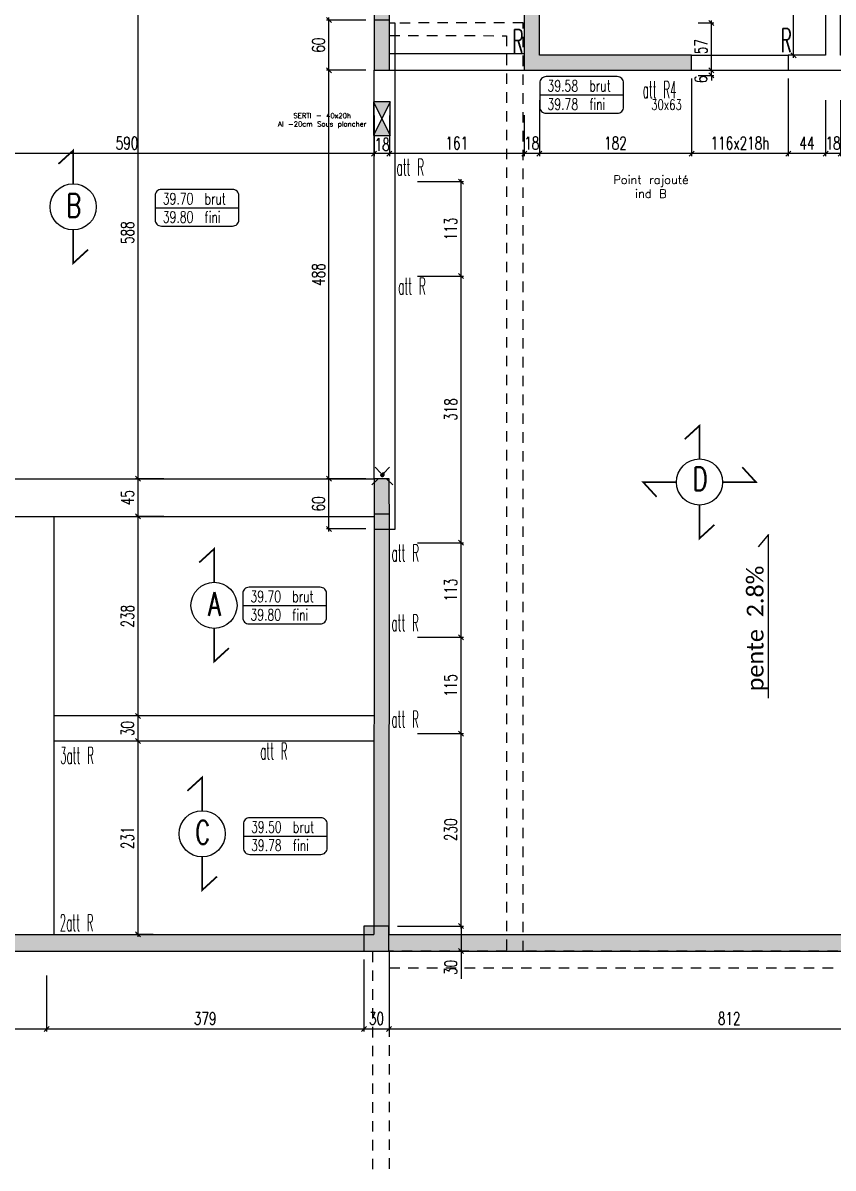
# Model space of a CAD drawing. Extents: x 307 to 786, y -197 to -94.
# Drawn here: x 363.76 to 373.43, y -182.47 to -168.79 of the extents above; entities that cross this region are included whole.
import ezdxf
from ezdxf.enums import TextEntityAlignment as Align

# ---------------------------------------------------------------- set-up
doc = ezdxf.new("R2010")
doc.units = 0
doc.header["$LTSCALE"] = 0.5
doc.header["$MEASUREMENT"] = 0
doc.linetypes.add('CACHE', pattern=[0.375, 0.25, -0.125])
doc.linetypes.add('CONTINU', pattern=[0])
doc.layers.get('0').update_dxf_attribs({"linetype": 'CONTINUOUS'})
doc.layers.get('DEFPOINTS').update_dxf_attribs({"linetype": 'CONTINUOUS'})
for name, color, linetype in [('1_AJSA_vue2', 13, 'CONTINUOUS'), ('2_AJSA_txt50', 181, 'CONTINUOUS'), ('_ SERTI RESERVATION', 6, 'CACHE'), ('_ SERTI RESERVATION ENEDIS', 6, 'CONTINU'), ('_ SERTI RESERVATION SG', 6, 'CONTINU'), ('COTATION', 7, 'CONTINUOUS'), ('ELFOATTR', 7, 'CONTINUOUS'), ('HABILLAGE', 7, 'CONTINUOUS'), ('MURS', 3, 'CONTINUOUS'), ('PLANCHER', 7, 'CONTINUOUS'), ('POCHAGE', 254, 'CONTINUOUS'), ('POTEAUX', 1, 'CONTINUOUS'), ('POUTRES', 2, 'CONTINUOUS'), ('REPERE-RAID', 4, 'CONTINUOUS')]:
    doc.layers.add(name, color=color, linetype=linetype)
doc.styles.add('CALIBRI', font='calibri.ttf')
doc.styles.add('ROMANS8', font='romans.shx', dxfattribs={"width": 0.7})
doc.styles.get("Standard").update_dxf_attribs({"font": 'txt.shx'})
doc.dimstyles.new('COT50 cm', dxfattribs={"dimtxt": 0.15, "dimasz": 0.06, "dimexe": 0.03, "dimexo": 0.1, "dimgap": 0.05, "dimtad": 1, "dimdec": 0, "dimlfac": 100, "dimzin": 0, "dimdsep": 46, "dimtxsty": 'ROMANS8', "dimblk1": 'OBLIQUE', "dimblk2": 'OBLIQUE', "dimsah": 1, "dimcen": 0.03, "dimdle": 0.03, "dimclrt": 1, "dimadec": 0, "dimazin": 0, "dimtfac": 1, "dimtdec": 0, "dimtmove": 0, "dimatfit": 3, "dimfxl": 1, "dimfxlon": 1, "dimtolj": 1, "dimtzin": 0, "dimlwd": -1, "dimlwe": -1, "dimarcsym": 0})

# ---------------------------------------------------------------- blocks, each defined once
blk = doc.blocks.new('139')
at = {"layer": 'HABILLAGE', "color": 7}
blk.add_line((-0.665, 0), (0.665, 0), dxfattribs=at)
at = {"layer": 'HABILLAGE'}
blk.add_lwpolyline([(-0.565, -0.291), (0.565, -0.291, 0.414214), (0.665, -0.191), (0.665, 0.191, 0.414214), (0.565, 0.291), (-0.565, 0.291, 0.414214), (-0.665, 0.191), (-0.665, -0.191, 0.414214)], format="xyb", close=True, dxfattribs=at)
at = {"layer": 'HABILLAGE', "color": 1, "width": 0.7}
for s, p in [('brut', (0.121, 0.054)), ('fini', (0.121, -0.237))]:
    blk.add_text(s, height=0.18, dxfattribs=at).set_placement(p)
for tag, p in [('NIVBRUT', (-0.543, 0.054)), ('NIVFINI', (-0.543, -0.237))]:
    blk.add_attdef(tag, p, '', height=0.18, dxfattribs=at)
blk = doc.blocks.new('_Oblique')
at = {"layer": 'COTATION', "color": 0, "lineweight": -2}
blk.add_line((-0.5, -0.5), (0.5, 0.5), dxfattribs=at)
blk = doc.blocks.new('*D1070')
at = {"layer": 'COTATION', "color": 0, "transparency": 16777216}
for p, q in [((365.313, -177.366), (365.102, -177.366)), ((365.132, -179.706), (365.132, -177.336)), ((365.313, -179.676), (365.102, -179.676))]:
    blk.add_line(p, q, dxfattribs=at)
at = {"layer": 'DEFPOINTS', "color": 0, "transparency": 16777216}
for p in [(365.132, -177.366), (365.413, -177.366), (365.413, -179.676)]:
    blk.add_point(p, dxfattribs=at)
at = {"layer": 'COTATION', "color": 0, "transparency": 16777216, "xscale": 0.06, "yscale": 0.06, "zscale": 0.06}
for p, rotation in [((365.132, -177.366), 90), ((365.132, -179.676), 270)]:
    blk.add_blockref('_Oblique', p, dxfattribs=dict(at, rotation=rotation))
at = {"layer": 'COTATION', "color": 1, "transparency": 16777216, "insert": (365.007, -178.521), "char_height": 0.15, "attachment_point": 5, "rotation": 90, "style": 'ROMANS8'}
blk.add_mtext('\\A1;231', dxfattribs=at)
blk = doc.blocks.new('*D1071')
at = {"layer": 'COTATION', "color": 0, "transparency": 16777216}
for p, q in [((365.132, -177.396), (365.132, -177.036)), ((365.282, -177.066), (365.102, -177.066)), ((365.313, -177.366), (365.102, -177.366))]:
    blk.add_line(p, q, dxfattribs=at)
at = {"layer": 'DEFPOINTS', "color": 0, "transparency": 16777216}
for p in [(365.132, -177.066), (365.382, -177.066), (365.413, -177.366)]:
    blk.add_point(p, dxfattribs=at)
at = {"layer": 'COTATION', "color": 0, "transparency": 16777216, "xscale": 0.06, "yscale": 0.06, "zscale": 0.06}
for p, rotation in [((365.132, -177.066), 90), ((365.132, -177.366), 270)]:
    blk.add_blockref('_Oblique', p, dxfattribs=dict(at, rotation=rotation))
at = {"layer": 'COTATION', "color": 1, "transparency": 16777216, "insert": (365.007, -177.216), "char_height": 0.15, "attachment_point": 5, "rotation": 90, "style": 'ROMANS8'}
blk.add_mtext('\\A1;30', dxfattribs=at)
blk = doc.blocks.new('*D1072')
at = {"layer": 'COTATION', "color": 0, "transparency": 16777216}
for p, q in [((365.441, -174.682), (365.102, -174.682)), ((365.132, -177.096), (365.132, -174.652)), ((365.282, -177.066), (365.102, -177.066))]:
    blk.add_line(p, q, dxfattribs=at)
at = {"layer": 'DEFPOINTS', "color": 0, "transparency": 16777216}
for p in [(365.132, -174.682), (365.541, -174.682), (365.382, -177.066)]:
    blk.add_point(p, dxfattribs=at)
at = {"layer": 'COTATION', "color": 0, "transparency": 16777216, "xscale": 0.06, "yscale": 0.06, "zscale": 0.06}
for p, rotation in [((365.132, -174.682), 90), ((365.132, -177.066), 270)]:
    blk.add_blockref('_Oblique', p, dxfattribs=dict(at, rotation=rotation))
at = {"layer": 'COTATION', "color": 1, "transparency": 16777216, "insert": (365.007, -175.874), "char_height": 0.15, "attachment_point": 5, "rotation": 90, "style": 'ROMANS8'}
blk.add_mtext('\\A1;238', dxfattribs=at)
blk = doc.blocks.new('*D1073')
at = {"layer": 'COTATION', "color": 0, "transparency": 16777216}
for p, q in [((365.441, -174.232), (365.102, -174.232)), ((365.132, -174.712), (365.132, -174.202)), ((365.441, -174.682), (365.102, -174.682))]:
    blk.add_line(p, q, dxfattribs=at)
at = {"layer": 'DEFPOINTS', "color": 0, "transparency": 16777216}
for p in [(365.132, -174.232), (365.541, -174.232), (365.541, -174.682)]:
    blk.add_point(p, dxfattribs=at)
at = {"layer": 'COTATION', "color": 0, "transparency": 16777216, "xscale": 0.06, "yscale": 0.06, "zscale": 0.06}
for p, rotation in [((365.132, -174.232), 90), ((365.132, -174.682), 270)]:
    blk.add_blockref('_Oblique', p, dxfattribs=dict(at, rotation=rotation))
at = {"layer": 'COTATION', "color": 1, "transparency": 16777216, "insert": (365.007, -174.457), "char_height": 0.15, "attachment_point": 5, "rotation": 90, "style": 'ROMANS8'}
blk.add_mtext('\\A1;45', dxfattribs=at)
blk = doc.blocks.new('*D1074')
at = {"layer": 'COTATION', "color": 0, "transparency": 16777216}
for p, q in [((365.346, -168.351), (365.102, -168.351)), ((365.132, -174.262), (365.132, -168.321)), ((365.441, -174.232), (365.102, -174.232))]:
    blk.add_line(p, q, dxfattribs=at)
at = {"layer": 'DEFPOINTS', "color": 0, "transparency": 16777216}
for p in [(365.132, -168.351), (365.446, -168.351), (365.541, -174.232)]:
    blk.add_point(p, dxfattribs=at)
at = {"layer": 'COTATION', "color": 0, "transparency": 16777216, "xscale": 0.06, "yscale": 0.06, "zscale": 0.06}
for p, rotation in [((365.132, -168.351), 90), ((365.132, -174.232), 270)]:
    blk.add_blockref('_Oblique', p, dxfattribs=dict(at, rotation=rotation))
at = {"layer": 'COTATION', "color": 1, "transparency": 16777216, "insert": (365.007, -171.292), "char_height": 0.15, "attachment_point": 5, "rotation": 90, "style": 'ROMANS8'}
blk.add_mtext('\\A1;588', dxfattribs=at)
blk = doc.blocks.new('*D1077')
at = {"layer": 'COTATION', "color": 0, "transparency": 16777216}
for p, q in [((368.23, -179.576), (369.021, -179.576)), ((368.991, -179.576), (368.991, -179.906)), ((368.229, -179.876), (369.021, -179.876)), ((368.991, -179.876), (368.991, -180.206))]:
    blk.add_line(p, q, dxfattribs=at)
at = {"layer": 'DEFPOINTS', "color": 0, "transparency": 16777216}
for p in [(368.13, -179.576), (368.991, -179.576), (368.129, -179.876)]:
    blk.add_point(p, dxfattribs=at)
at = {"layer": 'COTATION', "color": 0, "transparency": 16777216, "xscale": 0.06, "yscale": 0.06, "zscale": 0.06}
for p, rotation in [((368.991, -179.576), 90), ((368.991, -179.876), 270)]:
    blk.add_blockref('_Oblique', p, dxfattribs=dict(at, rotation=rotation))
at = {"layer": 'COTATION', "color": 1, "transparency": 16777216, "insert": (368.866, -180.071), "char_height": 0.15, "attachment_point": 5, "rotation": 90, "style": 'ROMANS8'}
blk.add_mtext('\\A1;30', dxfattribs=at)
blk = doc.blocks.new('*D1078')
at = {"layer": 'COTATION', "color": 0, "transparency": 16777216}
for p, q in [((368.47, -177.276), (369.021, -177.276)), ((368.991, -179.606), (368.991, -177.246)), ((368.23, -179.576), (369.021, -179.576))]:
    blk.add_line(p, q, dxfattribs=at)
at = {"layer": 'DEFPOINTS', "color": 0, "transparency": 16777216}
for p in [(368.37, -177.276), (368.991, -177.276), (368.13, -179.576)]:
    blk.add_point(p, dxfattribs=at)
at = {"layer": 'COTATION', "color": 0, "transparency": 16777216, "xscale": 0.06, "yscale": 0.06, "zscale": 0.06}
for p, rotation in [((368.991, -177.276), 90), ((368.991, -179.576), 270)]:
    blk.add_blockref('_Oblique', p, dxfattribs=dict(at, rotation=rotation))
at = {"layer": 'COTATION', "color": 1, "transparency": 16777216, "insert": (368.866, -178.426), "char_height": 0.15, "attachment_point": 5, "rotation": 90, "style": 'ROMANS8'}
blk.add_mtext('\\A1;230', dxfattribs=at)
blk = doc.blocks.new('*D1079')
at = {"layer": 'COTATION', "color": 0, "transparency": 16777216}
for p, q in [((368.991, -177.306), (368.991, -176.096)), ((368.47, -176.126), (369.021, -176.126)), ((368.47, -177.276), (369.021, -177.276))]:
    blk.add_line(p, q, dxfattribs=at)
at = {"layer": 'DEFPOINTS', "color": 0, "transparency": 16777216}
for p in [(368.37, -176.126), (368.991, -176.126), (368.37, -177.276)]:
    blk.add_point(p, dxfattribs=at)
at = {"layer": 'COTATION', "color": 0, "transparency": 16777216, "xscale": 0.06, "yscale": 0.06, "zscale": 0.06}
for p, rotation in [((368.991, -176.126), 90), ((368.991, -177.276), 270)]:
    blk.add_blockref('_Oblique', p, dxfattribs=dict(at, rotation=rotation))
at = {"layer": 'COTATION', "color": 1, "transparency": 16777216, "insert": (368.866, -176.701), "char_height": 0.15, "attachment_point": 5, "rotation": 90, "style": 'ROMANS8'}
blk.add_mtext('\\A1;115', dxfattribs=at)
blk = doc.blocks.new('*D1080')
at = {"layer": 'COTATION', "color": 0, "transparency": 16777216}
for p, q in [((368.471, -174.996), (369.021, -174.996)), ((368.991, -176.156), (368.991, -174.966)), ((368.47, -176.126), (369.021, -176.126))]:
    blk.add_line(p, q, dxfattribs=at)
at = {"layer": 'DEFPOINTS', "color": 0, "transparency": 16777216}
for p in [(368.371, -174.996), (368.991, -174.996), (368.37, -176.126)]:
    blk.add_point(p, dxfattribs=at)
at = {"layer": 'COTATION', "color": 0, "transparency": 16777216, "xscale": 0.06, "yscale": 0.06, "zscale": 0.06}
for p, rotation in [((368.991, -174.996), 90), ((368.991, -176.126), 270)]:
    blk.add_blockref('_Oblique', p, dxfattribs=dict(at, rotation=rotation))
at = {"layer": 'COTATION', "color": 1, "transparency": 16777216, "insert": (368.866, -175.561), "char_height": 0.15, "attachment_point": 5, "rotation": 90, "style": 'ROMANS8'}
blk.add_mtext('\\A1;113', dxfattribs=at)
blk = doc.blocks.new('*D1081')
at = {"layer": 'COTATION', "color": 0, "transparency": 16777216}
for p, q in [((368.471, -171.811), (369.021, -171.811)), ((368.991, -175.026), (368.991, -171.781)), ((368.471, -174.996), (369.021, -174.996))]:
    blk.add_line(p, q, dxfattribs=at)
at = {"layer": 'DEFPOINTS', "color": 0, "transparency": 16777216}
for p in [(368.371, -171.811), (368.991, -171.811), (368.371, -174.996)]:
    blk.add_point(p, dxfattribs=at)
at = {"layer": 'COTATION', "color": 0, "transparency": 16777216, "xscale": 0.06, "yscale": 0.06, "zscale": 0.06}
for p, rotation in [((368.991, -171.811), 90), ((368.991, -174.996), 270)]:
    blk.add_blockref('_Oblique', p, dxfattribs=dict(at, rotation=rotation))
at = {"layer": 'COTATION', "color": 1, "transparency": 16777216, "insert": (368.866, -173.404), "char_height": 0.15, "attachment_point": 5, "rotation": 90, "style": 'ROMANS8'}
blk.add_mtext('\\A1;318', dxfattribs=at)
blk = doc.blocks.new('*D1082')
at = {"layer": 'COTATION', "color": 0, "transparency": 16777216}
for p, q in [((368.471, -170.681), (369.021, -170.681)), ((368.991, -171.841), (368.991, -170.651)), ((368.471, -171.811), (369.021, -171.811))]:
    blk.add_line(p, q, dxfattribs=at)
at = {"layer": 'DEFPOINTS', "color": 0, "transparency": 16777216}
for p in [(368.371, -170.681), (368.991, -170.681), (368.371, -171.811)]:
    blk.add_point(p, dxfattribs=at)
at = {"layer": 'COTATION', "color": 0, "transparency": 16777216, "xscale": 0.06, "yscale": 0.06, "zscale": 0.06}
for p, rotation in [((368.991, -170.681), 90), ((368.991, -171.811), 270)]:
    blk.add_blockref('_Oblique', p, dxfattribs=dict(at, rotation=rotation))
at = {"layer": 'COTATION', "color": 1, "transparency": 16777216, "insert": (368.866, -171.246), "char_height": 0.15, "attachment_point": 5, "rotation": 90, "style": 'ROMANS8'}
blk.add_mtext('\\A1;113', dxfattribs=at)
blk = doc.blocks.new('*D1083')
at = {"layer": 'COTATION', "color": 0, "transparency": 16777216}
for p, q in [((367.852, -174.232), (367.382, -174.232)), ((367.412, -174.862), (367.412, -174.202)), ((367.853, -174.832), (367.382, -174.832))]:
    blk.add_line(p, q, dxfattribs=at)
at = {"layer": 'DEFPOINTS', "color": 0, "transparency": 16777216}
for p in [(367.412, -174.232), (367.952, -174.232), (367.953, -174.832)]:
    blk.add_point(p, dxfattribs=at)
at = {"layer": 'COTATION', "color": 0, "transparency": 16777216, "xscale": 0.06, "yscale": 0.06, "zscale": 0.06}
for p, rotation in [((367.412, -174.232), 90), ((367.412, -174.832), 270)]:
    blk.add_blockref('_Oblique', p, dxfattribs=dict(at, rotation=rotation))
at = {"layer": 'COTATION', "color": 1, "transparency": 16777216, "insert": (367.287, -174.532), "char_height": 0.15, "attachment_point": 5, "rotation": 90, "style": 'ROMANS8'}
blk.add_mtext('\\A1;60', dxfattribs=at)
blk = doc.blocks.new('*D1084')
at = {"layer": 'COTATION', "color": 0, "transparency": 16777216}
for p, q in [((367.852, -169.351), (367.382, -169.351)), ((367.412, -174.262), (367.412, -169.321)), ((367.852, -174.232), (367.382, -174.232))]:
    blk.add_line(p, q, dxfattribs=at)
at = {"layer": 'DEFPOINTS', "color": 0, "transparency": 16777216}
for p in [(367.412, -169.351), (367.952, -169.351), (367.952, -174.232)]:
    blk.add_point(p, dxfattribs=at)
at = {"layer": 'COTATION', "color": 0, "transparency": 16777216, "xscale": 0.06, "yscale": 0.06, "zscale": 0.06}
for p, rotation in [((367.412, -169.351), 90), ((367.412, -174.232), 270)]:
    blk.add_blockref('_Oblique', p, dxfattribs=dict(at, rotation=rotation))
at = {"layer": 'COTATION', "color": 1, "transparency": 16777216, "insert": (367.287, -171.792), "char_height": 0.15, "attachment_point": 5, "rotation": 90, "style": 'ROMANS8'}
blk.add_mtext('\\A1;488', dxfattribs=at)
blk = doc.blocks.new('*D1085')
at = {"layer": 'COTATION', "color": 0, "transparency": 16777216}
for p, q in [((367.852, -168.751), (367.382, -168.751)), ((367.412, -169.381), (367.412, -168.721)), ((367.852, -169.351), (367.382, -169.351))]:
    blk.add_line(p, q, dxfattribs=at)
at = {"layer": 'DEFPOINTS', "color": 0, "transparency": 16777216}
for p in [(367.412, -168.751), (367.952, -168.751), (367.952, -169.351)]:
    blk.add_point(p, dxfattribs=at)
at = {"layer": 'COTATION', "color": 0, "transparency": 16777216, "xscale": 0.06, "yscale": 0.06, "zscale": 0.06}
for p, rotation in [((367.412, -168.751), 90), ((367.412, -169.351), 270)]:
    blk.add_blockref('_Oblique', p, dxfattribs=dict(at, rotation=rotation))
at = {"layer": 'COTATION', "color": 1, "transparency": 16777216, "insert": (367.287, -169.051), "char_height": 0.15, "attachment_point": 5, "rotation": 90, "style": 'ROMANS8'}
blk.add_mtext('\\A1;60', dxfattribs=at)
blk = doc.blocks.new('*D1094')
at = {"layer": 'COTATION', "color": 0, "transparency": 16777216}
for p, q in [((373.242, -167.607), (372.93, -167.607)), ((372.96, -169.201), (372.96, -167.577)), ((373.167, -169.171), (372.93, -169.171))]:
    blk.add_line(p, q, dxfattribs=at)
at = {"layer": 'DEFPOINTS', "color": 0, "transparency": 16777216}
for p in [(372.96, -167.607), (373.342, -167.607), (373.267, -169.171)]:
    blk.add_point(p, dxfattribs=at)
at = {"layer": 'COTATION', "color": 0, "transparency": 16777216, "xscale": 0.06, "yscale": 0.06, "zscale": 0.06}
for p, rotation in [((372.96, -167.607), 90), ((372.96, -169.171), 270)]:
    blk.add_blockref('_Oblique', p, dxfattribs=dict(at, rotation=rotation))
at = {"layer": 'COTATION', "color": 1, "transparency": 16777216, "insert": (372.835, -168.389), "char_height": 0.15, "attachment_point": 5, "rotation": 90, "style": 'ROMANS8'}
blk.add_mtext('\\A1;156', dxfattribs=at)
blk = doc.blocks.new('*D1349')
at = {"layer": 'COTATION', "color": 0, "transparency": 16777216}
for p, q in [((373.343, -169.709), (373.343, -170.376)), ((373.523, -169.709), (373.523, -170.376)), ((373.553, -170.346), (373.313, -170.346))]:
    blk.add_line(p, q, dxfattribs=at)
at = {"layer": 'DEFPOINTS', "color": 0, "transparency": 16777216}
for p in [(373.343, -169.609), (373.523, -169.609), (373.343, -170.346)]:
    blk.add_point(p, dxfattribs=at)
at = {"layer": 'COTATION', "color": 0, "transparency": 16777216, "xscale": 0.06, "yscale": 0.06, "zscale": 0.06, "rotation": 180}
blk.add_blockref('_Oblique', (373.343, -170.346), dxfattribs=at)
at = {"layer": 'COTATION', "color": 0, "transparency": 16777216, "xscale": 0.06, "yscale": 0.06, "zscale": 0.06}
blk.add_blockref('_Oblique', (373.523, -170.346), dxfattribs=at)
at = {"layer": 'COTATION', "color": 1, "transparency": 16777216, "insert": (373.433, -170.221), "char_height": 0.15, "attachment_point": 5, "style": 'ROMANS8'}
blk.add_mtext('\\A1;18', dxfattribs=at)
blk = doc.blocks.new('*D1350')
at = {"layer": 'COTATION', "color": 0, "transparency": 16777216}
for p, q in [((372.898, -169.451), (372.898, -170.376)), ((373.343, -169.709), (373.343, -170.376)), ((373.373, -170.346), (372.868, -170.346))]:
    blk.add_line(p, q, dxfattribs=at)
at = {"layer": 'DEFPOINTS', "color": 0, "transparency": 16777216}
for p in [(372.898, -169.351), (373.343, -169.609), (372.898, -170.346)]:
    blk.add_point(p, dxfattribs=at)
at = {"layer": 'COTATION', "color": 0, "transparency": 16777216, "xscale": 0.06, "yscale": 0.06, "zscale": 0.06, "rotation": 180}
blk.add_blockref('_Oblique', (372.898, -170.346), dxfattribs=at)
at = {"layer": 'COTATION', "color": 0, "transparency": 16777216, "xscale": 0.06, "yscale": 0.06, "zscale": 0.06}
blk.add_blockref('_Oblique', (373.343, -170.346), dxfattribs=at)
at = {"layer": 'COTATION', "color": 1, "transparency": 16777216, "insert": (373.12, -170.221), "char_height": 0.15, "attachment_point": 5, "style": 'ROMANS8'}
blk.add_mtext('\\A1;44', dxfattribs=at)
blk = doc.blocks.new('*D1351')
at = {"layer": 'COTATION', "color": 0, "transparency": 16777216}
for p, q in [((371.743, -169.451), (371.743, -170.376)), ((372.898, -169.451), (372.898, -170.376)), ((372.928, -170.346), (371.713, -170.346))]:
    blk.add_line(p, q, dxfattribs=at)
at = {"layer": 'DEFPOINTS', "color": 0, "transparency": 16777216}
for p in [(371.743, -169.351), (372.898, -169.351), (371.743, -170.346)]:
    blk.add_point(p, dxfattribs=at)
at = {"layer": 'COTATION', "color": 0, "transparency": 16777216, "xscale": 0.06, "yscale": 0.06, "zscale": 0.06, "rotation": 180}
blk.add_blockref('_Oblique', (371.743, -170.346), dxfattribs=at)
at = {"layer": 'COTATION', "color": 0, "transparency": 16777216, "xscale": 0.06, "yscale": 0.06, "zscale": 0.06}
blk.add_blockref('_Oblique', (372.898, -170.346), dxfattribs=at)
at = {"layer": 'COTATION', "color": 1, "transparency": 16777216, "insert": (372.321, -170.221), "char_height": 0.15, "attachment_point": 5, "style": 'ROMANS8'}
blk.add_mtext('\\A1;116x218h', dxfattribs=at)
blk = doc.blocks.new('*D1352')
at = {"layer": 'COTATION', "color": 0, "transparency": 16777216}
for p, q in [((371.743, -169.451), (371.743, -170.376)), ((369.925, -169.709), (369.925, -170.376)), ((371.773, -170.346), (369.895, -170.346))]:
    blk.add_line(p, q, dxfattribs=at)
at = {"layer": 'DEFPOINTS', "color": 0, "transparency": 16777216}
for p in [(371.743, -169.351), (369.925, -169.609), (369.925, -170.346)]:
    blk.add_point(p, dxfattribs=at)
at = {"layer": 'COTATION', "color": 0, "transparency": 16777216, "xscale": 0.06, "yscale": 0.06, "zscale": 0.06, "rotation": 180}
blk.add_blockref('_Oblique', (369.925, -170.346), dxfattribs=at)
at = {"layer": 'COTATION', "color": 0, "transparency": 16777216, "xscale": 0.06, "yscale": 0.06, "zscale": 0.06}
blk.add_blockref('_Oblique', (371.743, -170.346), dxfattribs=at)
at = {"layer": 'COTATION', "color": 1, "transparency": 16777216, "insert": (370.834, -170.221), "char_height": 0.15, "attachment_point": 5, "style": 'ROMANS8'}
blk.add_mtext('\\A1;182', dxfattribs=at)
blk = doc.blocks.new('*D1353')
at = {"layer": 'COTATION', "color": 0, "transparency": 16777216}
for p, q in [((369.925, -169.709), (369.925, -170.376)), ((369.744, -169.889), (369.744, -170.376)), ((369.955, -170.346), (369.714, -170.346))]:
    blk.add_line(p, q, dxfattribs=at)
at = {"layer": 'DEFPOINTS', "color": 0, "transparency": 16777216}
for p in [(369.925, -169.609), (369.744, -169.789), (369.744, -170.346)]:
    blk.add_point(p, dxfattribs=at)
at = {"layer": 'COTATION', "color": 0, "transparency": 16777216, "xscale": 0.06, "yscale": 0.06, "zscale": 0.06, "rotation": 180}
blk.add_blockref('_Oblique', (369.744, -170.346), dxfattribs=at)
at = {"layer": 'COTATION', "color": 0, "transparency": 16777216, "xscale": 0.06, "yscale": 0.06, "zscale": 0.06}
blk.add_blockref('_Oblique', (369.925, -170.346), dxfattribs=at)
at = {"layer": 'COTATION', "color": 1, "transparency": 16777216, "insert": (369.834, -170.221), "char_height": 0.15, "attachment_point": 5, "style": 'ROMANS8'}
blk.add_mtext('\\A1;18', dxfattribs=at)
blk = doc.blocks.new('*D1354')
at = {"layer": 'COTATION', "color": 0, "transparency": 16777216}
for p, q in [((368.134, -169.89), (368.134, -170.376)), ((369.744, -169.889), (369.744, -170.376)), ((369.774, -170.346), (368.104, -170.346))]:
    blk.add_line(p, q, dxfattribs=at)
at = {"layer": 'DEFPOINTS', "color": 0, "transparency": 16777216}
for p in [(368.134, -169.79), (369.744, -169.789), (368.134, -170.346)]:
    blk.add_point(p, dxfattribs=at)
at = {"layer": 'COTATION', "color": 0, "transparency": 16777216, "xscale": 0.06, "yscale": 0.06, "zscale": 0.06, "rotation": 180}
blk.add_blockref('_Oblique', (368.134, -170.346), dxfattribs=at)
at = {"layer": 'COTATION', "color": 0, "transparency": 16777216, "xscale": 0.06, "yscale": 0.06, "zscale": 0.06}
blk.add_blockref('_Oblique', (369.744, -170.346), dxfattribs=at)
at = {"layer": 'COTATION', "color": 1, "transparency": 16777216, "insert": (368.939, -170.221), "char_height": 0.15, "attachment_point": 5, "style": 'ROMANS8'}
blk.add_mtext('\\A1;161', dxfattribs=at)
blk = doc.blocks.new('*D1355')
at = {"layer": 'COTATION', "color": 0, "transparency": 16777216}
for p, q in [((367.952, -169.89), (367.952, -170.376)), ((368.134, -169.89), (368.134, -170.376)), ((368.164, -170.346), (367.922, -170.346))]:
    blk.add_line(p, q, dxfattribs=at)
at = {"layer": 'DEFPOINTS', "color": 0, "transparency": 16777216}
for p in [(367.952, -169.79), (368.134, -169.79), (367.952, -170.346)]:
    blk.add_point(p, dxfattribs=at)
at = {"layer": 'COTATION', "color": 0, "transparency": 16777216, "xscale": 0.06, "yscale": 0.06, "zscale": 0.06, "rotation": 180}
blk.add_blockref('_Oblique', (367.952, -170.346), dxfattribs=at)
at = {"layer": 'COTATION', "color": 0, "transparency": 16777216, "xscale": 0.06, "yscale": 0.06, "zscale": 0.06}
blk.add_blockref('_Oblique', (368.134, -170.346), dxfattribs=at)
at = {"layer": 'COTATION', "color": 1, "transparency": 16777216, "insert": (368.048, -170.238), "char_height": 0.15, "attachment_point": 5, "style": 'ROMANS8'}
blk.add_mtext('\\A1;18', dxfattribs=at)
blk = doc.blocks.new('*D1356')
at = {"layer": 'COTATION', "color": 0, "transparency": 16777216}
for p, q in [((362.05, -169.346), (362.05, -170.376)), ((367.952, -169.89), (367.952, -170.376)), ((367.982, -170.346), (362.02, -170.346))]:
    blk.add_line(p, q, dxfattribs=at)
at = {"layer": 'DEFPOINTS', "color": 0, "transparency": 16777216}
for p in [(362.05, -168.351), (367.952, -169.79), (362.05, -170.346)]:
    blk.add_point(p, dxfattribs=at)
at = {"layer": 'COTATION', "color": 0, "transparency": 16777216, "xscale": 0.06, "yscale": 0.06, "zscale": 0.06, "rotation": 180}
blk.add_blockref('_Oblique', (362.05, -170.346), dxfattribs=at)
at = {"layer": 'COTATION', "color": 0, "transparency": 16777216, "xscale": 0.06, "yscale": 0.06, "zscale": 0.06}
blk.add_blockref('_Oblique', (367.952, -170.346), dxfattribs=at)
at = {"layer": 'COTATION', "color": 1, "transparency": 16777216, "insert": (365.001, -170.221), "char_height": 0.15, "attachment_point": 5, "style": 'ROMANS8'}
blk.add_mtext('\\A1;590', dxfattribs=at)
blk = doc.blocks.new('*D1432')
at = {"layer": 'COTATION', "color": 0, "transparency": 16777216}
for p, q in [((362.955, -180.166), (362.955, -180.836)), ((364.04, -180.166), (364.04, -180.836)), ((362.925, -180.806), (364.07, -180.806))]:
    blk.add_line(p, q, dxfattribs=at)
at = {"layer": 'DEFPOINTS', "color": 0, "transparency": 16777216}
for p in [(362.955, -180.066), (364.04, -180.066), (364.04, -180.806)]:
    blk.add_point(p, dxfattribs=at)
at = {"layer": 'COTATION', "color": 0, "transparency": 16777216, "xscale": 0.06, "yscale": 0.06, "zscale": 0.06, "rotation": 180}
blk.add_blockref('_Oblique', (362.955, -180.806), dxfattribs=at)
at = {"layer": 'COTATION', "color": 0, "transparency": 16777216, "xscale": 0.06, "yscale": 0.06, "zscale": 0.06}
blk.add_blockref('_Oblique', (364.04, -180.806), dxfattribs=at)
at = {"layer": 'COTATION', "color": 1, "transparency": 16777216, "insert": (363.497, -180.681), "char_height": 0.15, "attachment_point": 5, "style": 'ROMANS8'}
blk.add_mtext('\\A1;109', dxfattribs=at)
blk = doc.blocks.new('*D1433')
at = {"layer": 'COTATION', "color": 0, "transparency": 16777216}
for p, q in [((367.829, -179.976), (367.829, -180.836)), ((364.04, -180.166), (364.04, -180.836)), ((364.01, -180.806), (367.859, -180.806))]:
    blk.add_line(p, q, dxfattribs=at)
at = {"layer": 'DEFPOINTS', "color": 0, "transparency": 16777216}
for p in [(367.829, -179.876), (364.04, -180.066), (367.829, -180.806)]:
    blk.add_point(p, dxfattribs=at)
at = {"layer": 'COTATION', "color": 0, "transparency": 16777216, "xscale": 0.06, "yscale": 0.06, "zscale": 0.06, "rotation": 180}
blk.add_blockref('_Oblique', (364.04, -180.806), dxfattribs=at)
at = {"layer": 'COTATION', "color": 0, "transparency": 16777216, "xscale": 0.06, "yscale": 0.06, "zscale": 0.06}
blk.add_blockref('_Oblique', (367.829, -180.806), dxfattribs=at)
at = {"layer": 'COTATION', "color": 1, "transparency": 16777216, "insert": (365.934, -180.681), "char_height": 0.15, "attachment_point": 5, "style": 'ROMANS8'}
blk.add_mtext('\\A1;379', dxfattribs=at)
blk = doc.blocks.new('*D1434')
at = {"layer": 'COTATION', "color": 0, "transparency": 16777216}
for p, q in [((367.829, -179.976), (367.829, -180.836)), ((368.13, -179.976), (368.13, -180.836)), ((367.799, -180.806), (368.16, -180.806))]:
    blk.add_line(p, q, dxfattribs=at)
at = {"layer": 'DEFPOINTS', "color": 0, "transparency": 16777216}
for p in [(367.829, -179.876), (368.13, -179.876), (368.13, -180.806)]:
    blk.add_point(p, dxfattribs=at)
at = {"layer": 'COTATION', "color": 0, "transparency": 16777216, "xscale": 0.06, "yscale": 0.06, "zscale": 0.06, "rotation": 180}
blk.add_blockref('_Oblique', (367.829, -180.806), dxfattribs=at)
at = {"layer": 'COTATION', "color": 0, "transparency": 16777216, "xscale": 0.06, "yscale": 0.06, "zscale": 0.06}
blk.add_blockref('_Oblique', (368.13, -180.806), dxfattribs=at)
at = {"layer": 'COTATION', "color": 1, "transparency": 16777216, "insert": (367.98, -180.681), "char_height": 0.15, "attachment_point": 5, "style": 'ROMANS8'}
blk.add_mtext('\\A1;30', dxfattribs=at)
blk = doc.blocks.new('*D1435')
at = {"layer": 'COTATION', "color": 0, "transparency": 16777216}
for p, q in [((368.13, -179.976), (368.13, -180.836)), ((376.254, -179.976), (376.254, -180.836)), ((368.1, -180.806), (376.284, -180.806))]:
    blk.add_line(p, q, dxfattribs=at)
at = {"layer": 'DEFPOINTS', "color": 0, "transparency": 16777216}
for p in [(368.13, -179.876), (376.254, -179.876), (376.254, -180.806)]:
    blk.add_point(p, dxfattribs=at)
at = {"layer": 'COTATION', "color": 0, "transparency": 16777216, "xscale": 0.06, "yscale": 0.06, "zscale": 0.06, "rotation": 180}
blk.add_blockref('_Oblique', (368.13, -180.806), dxfattribs=at)
at = {"layer": 'COTATION', "color": 0, "transparency": 16777216, "xscale": 0.06, "yscale": 0.06, "zscale": 0.06}
blk.add_blockref('_Oblique', (376.254, -180.806), dxfattribs=at)
at = {"layer": 'COTATION', "color": 1, "transparency": 16777216, "insert": (372.192, -180.681), "char_height": 0.15, "attachment_point": 5, "style": 'ROMANS8'}
blk.add_mtext('\\A1;812', dxfattribs=at)
blk = doc.blocks.new('*D1581')
at = {"layer": 'COTATION', "color": 0, "transparency": 16777216}
for p, q in [((371.843, -169.351), (372.01, -169.351)), ((371.98, -169.351), (371.98, -169.291)), ((371.98, -169.412), (371.98, -169.351)), ((371.823, -169.412), (372.01, -169.412)), ((371.98, -169.412), (371.98, -169.472))]:
    blk.add_line(p, q, dxfattribs=at)
at = {"layer": 'DEFPOINTS', "color": 0, "transparency": 16777216}
for p in [(371.743, -169.351), (371.98, -169.351), (371.723, -169.412)]:
    blk.add_point(p, dxfattribs=at)
at = {"layer": 'COTATION', "color": 0, "transparency": 16777216, "xscale": 0.06, "yscale": 0.06, "zscale": 0.06}
for p, rotation in [((371.98, -169.351), 270), ((371.98, -169.412), 90)]:
    blk.add_blockref('_Oblique', p, dxfattribs=dict(at, rotation=rotation))
at = {"layer": 'COTATION', "color": 1, "transparency": 16777216, "insert": (371.855, -169.459), "char_height": 0.15, "attachment_point": 5, "rotation": 90, "style": 'ROMANS8'}
blk.add_mtext('\\A1;6', dxfattribs=at)
blk = doc.blocks.new('*D1582')
at = {"layer": 'COTATION', "color": 0, "transparency": 16777216}
for p, q in [((371.823, -168.785), (372.01, -168.785)), ((371.98, -169.381), (371.98, -168.755)), ((371.843, -169.351), (372.01, -169.351))]:
    blk.add_line(p, q, dxfattribs=at)
at = {"layer": 'DEFPOINTS', "color": 0, "transparency": 16777216}
for p in [(371.723, -168.785), (371.98, -168.785), (371.743, -169.351)]:
    blk.add_point(p, dxfattribs=at)
at = {"layer": 'COTATION', "color": 0, "transparency": 16777216, "xscale": 0.06, "yscale": 0.06, "zscale": 0.06}
for p, rotation in [((371.98, -168.785), 90), ((371.98, -169.351), 270)]:
    blk.add_blockref('_Oblique', p, dxfattribs=dict(at, rotation=rotation))
at = {"layer": 'COTATION', "color": 1, "transparency": 16777216, "insert": (371.855, -169.068), "char_height": 0.15, "attachment_point": 5, "rotation": 90, "style": 'ROMANS8'}
blk.add_mtext('\\A1;57', dxfattribs=at)
blk = doc.blocks.new('Ldouille')
h = blk.add_hatch(color=256)
h.dxf.hatch_style = 1
h.paths.add_polyline_path([(8.8, 0, 1), (-8.8, 0, 1)])
for p, q in [((-50, 50), (50, -50)), ((50, 50), (-50, -50))]:
    blk.add_line(p, q)
blk.add_circle((0, 0), 8.82)
at = {"layer": 'ELFOATTR', "flags": 11}
for tag, p in [('LUM', (45.3, -4.4, 0)), ('NOM', (45.3, -21.2, 0))]:
    blk.add_attdef(tag, p, '', height=10, dxfattribs=at)

msp = doc.modelspace()

# ---------------------------------------------------------------- hatches: boundary and pattern name
at = {"layer": '_ SERTI RESERVATION ENEDIS', "linetype": 'CONTINU'}
h = msp.add_hatch(color=6, dxfattribs=at)
h.dxf.hatch_style = 1
h.paths.add_polyline_path([(368.0448, -169.9299), (368.1448, -169.7299), (367.9448, -169.7299)])
h.paths.add_polyline_path([(368.1448, -170.1299), (368.0448, -169.9299), (367.9448, -170.1299)])
at = {"layer": 'POCHAGE'}
msp.add_hatch(color=256, dxfattribs=at).paths.add_polyline_path([(369.7441, -166.3595), (369.7439, -169.3512), (371.743, -169.3513), (371.743, -169.171), (369.9248, -169.1711), (369.9246, -166.3585), (369.9846, -166.3585), (369.9847, -166.179), (368.1341, -166.179), (368.1337, -162.8513), (367.9535, -162.8513), (367.9524, -169.3513), (368.1344, -169.3511), (368.1341, -166.3595)])
h = msp.add_hatch(color=256, dxfattribs=at)
h.dxf.hatch_style = 1
h.paths.add_polyline_path([(368.1326, -174.8323), (367.9523, -174.8323), (367.9491, -179.5763), (368.1291, -179.5763)])
h = msp.add_hatch(color=256, dxfattribs=at)
h.dxf.hatch_style = 1
h.paths.add_polyline_path([(367.8291, -179.6763), (360.6731, -179.6763), (360.6728, -176.1707), (360.4928, -176.1707), (360.4931, -179.6763), (353.3369, -179.6763), (353.3369, -179.8763), (367.8291, -179.8763)])
h.paths.add_polyline_path([(360.6228, -179.7763, -1), (360.5428, -179.7763, -1)], flags=16)
h.paths.add_polyline_path([(360.5457, -176.2759, -1), (360.6257, -176.2759, -1)], flags=16)
h = msp.add_hatch(color=256, dxfattribs=at)
h.dxf.hatch_style = 1
h.paths.add_polyline_path([(369.5328, -179.6809), (368.1291, -179.6809), (368.1291, -179.8763), (369.5328, -179.8763)])
h.paths.add_polyline_path([(369.7328, -179.6809), (369.5328, -179.6809), (369.5328, -179.8763), (369.7328, -179.8763)])
h.paths.add_polyline_path([(376.2545, -179.6809), (369.7328, -179.6809), (369.7328, -179.8763), (374.1642, -179.8763), (376.2545, -179.8763)])
h.paths.add_polyline_path([(376.1945, -179.7763, -1), (376.1145, -179.7763, -1)], flags=16)
at = {"layer": 'POTEAUX'}
h = msp.add_hatch(color=256, dxfattribs=at)
h.dxf.hatch_style = 1
h.paths.add_polyline_path([(368.1344, -168.7511), (367.9523, -168.7512), (367.9524, -169.3511), (368.1344, -169.3511)])
h = msp.add_hatch(color=256, dxfattribs=at)
h.dxf.hatch_style = 1
h.paths.add_polyline_path([(368.1333, -174.2323), (367.9525, -174.2324), (367.9526, -174.8323), (368.1334, -174.8323)])
h = msp.add_hatch(color=256, dxfattribs=at)
h.dxf.hatch_style = 1
h.paths.add_polyline_path([(368.1291, -179.8763), (368.1291, -179.5763), (367.8291, -179.5763), (367.8291, -179.8763)])

# ---------------------------------------------------------------- linework, layer by layer
at = {"layer": '1_AJSA_vue2', "linetype": 'CACHE'}
for p, q in [((367.933, -179.8814), (367.9328, -185.6338)), ((368.1328, -179.8762), (368.1328, -185.8585))]:
    msp.add_line(p, q, dxfattribs=at)
for points in [[(374.1642, -186.01), (374.1642, -179.8763), (369.7328, -179.8763), (369.7328, -168.7856), (368.1328, -168.7865)], [(368.1328, -168.934), (369.5328, -168.9382), (369.5328, -179.8763), (368.1328, -179.8763)], [(368.1328, -180.0763), (373.9643, -180.0763), (373.9643, -186.01)]]:
    msp.add_lwpolyline(points, dxfattribs=at)
at = {"layer": '2_AJSA_txt50', "color": 1}
msp.add_lwpolyline([(372.6603, -176.8516), (372.6603, -174.8961), (372.5392, -175.0443)], dxfattribs=at)
at = {"layer": '_ SERTI RESERVATION ENEDIS', "linetype": 'CONTINU'}
for p, q in [((367.9448, -169.7299), (367.9448, -170.1299)), ((368.1448, -169.7299), (367.9448, -169.7299)), ((367.9448, -169.7299), (368.1448, -170.1299)), ((368.1448, -169.7299), (367.9448, -170.1299)), ((368.1448, -170.1299), (368.1448, -169.7299)), ((367.9448, -170.1299), (368.1448, -170.1299))]:
    msp.add_line(p, q, dxfattribs=at)
at = {"layer": 'MURS'}
for p, q in [((367.9525, -174.6512), (367.949, -179.6763)), ((368.1328, -174.6512), (368.129, -179.6809)), ((360.683, -179.6763), (367.949, -179.6763))]:
    msp.add_line(p, q, dxfattribs=at)
for points in [[(353.2362, -162.8513), (374.873, -162.8514), (374.873, -169.1709), (373.5228, -169.1709), (373.5228, -167.6074), (373.3423, -167.6074), (373.3428, -169.171), (372.898, -169.171), (372.898, -169.3513), (375.033, -169.3512), (375.033, -162.6513)], [(367.9535, -162.8513), (367.9524, -169.3513), (368.1344, -169.3511), (368.1341, -166.3595), (369.7441, -166.3595), (369.7439, -169.3512), (371.743, -169.3513), (371.743, -169.171), (369.9248, -169.1711), (369.9246, -166.3585), (369.9846, -166.3585), (369.9847, -166.179), (368.1341, -166.179), (368.1337, -162.8513)], [(367.9525, -174.6512), (368.1328, -174.6512)], [(347.3626, -177.4663), (347.3626, -177.6662), (353.0351, -177.6663), (353.0369, -179.8763), (376.2545, -179.8763)], [(376.2545, -179.6809), (368.129, -179.6809)]]:
    msp.add_lwpolyline(points, dxfattribs=at)
at = {"layer": 'PLANCHER', "color": 1, "const_width": 0.02}
for points in [[(364.3583, -170.7069), (364.3583, -170.3088), (364.1811, -170.4711)], [(364.3583, -171.2582), (364.3583, -171.6563), (364.5354, -171.494)], [(371.8374, -173.9957), (371.8374, -173.5976), (371.6602, -173.7599)], [(372.113, -174.2713), (372.5111, -174.2713), (372.3488, -174.0942)], [(371.5617, -174.2713), (371.1636, -174.2713), (371.3259, -174.4485)], [(371.8374, -174.547), (371.8374, -174.9451), (372.0145, -174.7828)], [(366.04, -175.4687), (366.04, -175.0706), (365.8628, -175.2329)], [(366.04, -176.02), (366.04, -176.4181), (366.2172, -176.2558)], [(365.8981, -178.1978), (365.8981, -177.7997), (365.7209, -177.962)], [(365.8981, -178.7491), (365.8981, -179.1472), (366.0753, -178.9849)]]:
    msp.add_lwpolyline(points, dxfattribs=at)
at = {"layer": 'PLANCHER', "color": 1}
for centre in [(364.3583, -170.9825), (371.8374, -174.2713), (366.04, -175.7444), (365.8981, -178.4734)]:
    msp.add_circle(centre, 0.2757, dxfattribs=at)
at = {"layer": 'POTEAUX'}
for points in [[(368.1344, -168.7511), (367.9523, -168.7512), (367.9524, -169.3511), (368.1344, -169.3511)], [(368.1333, -174.2323), (367.9525, -174.2324), (367.9526, -174.8323), (368.1334, -174.8323)], [(368.1291, -179.8763), (368.1291, -179.5763), (367.8291, -179.5763), (367.8291, -179.8763)]]:
    msp.add_lwpolyline(points, close=True, dxfattribs=at)
at = {"layer": 'POUTRES'}
for p, q in [((368.1344, -169.1512), (369.7439, -169.1512)), ((371.743, -169.1713), (372.898, -169.171)), ((367.9525, -174.2324), (367.9524, -169.3513)), ((368.1344, -169.3511), (369.7439, -169.3512)), ((371.743, -169.3513), (372.898, -169.3512)), ((360.7078, -174.2323), (367.9522, -174.2323)), ((360.7078, -174.6823), (367.9522, -174.6823)), ((364.1294, -179.6763), (364.1294, -174.6823)), ((367.9506, -177.0663), (364.1294, -177.0663)), ((367.9506, -177.3663), (364.1294, -177.3663))]:
    msp.add_line(p, q, dxfattribs=at)
msp.add_lwpolyline([(368.1326, -174.8324), (368.2025, -174.8324), (368.2025, -168.7865), (368.1344, -168.7865)], dxfattribs=at)

# ---------------------------------------------------------------- block references
at = {"layer": '_ SERTI RESERVATION', "xscale": -0.002500000019839044, "yscale": 0.002500000019839044, "zscale": 0.003999999999999999, "rotation": 180}
msp.add_blockref('Ldouille', (368.0499, -174.1814), dxfattribs=at)
at = {"layer": 'HABILLAGE', "color": 1, "xscale": 0.7521624, "yscale": 0.7521624, "zscale": 0.7521624}
for p, values in [((370.4307, -169.6458), {'NIVBRUT': '39.58', 'NIVFINI': '39.78'}), ((365.836, -170.994), {'NIVBRUT': '39.70', 'NIVFINI': '39.80'}), ((366.8833, -175.747), {'NIVBRUT': '39.70', 'NIVFINI': '39.80'}), ((366.8906, -178.5012), {'NIVBRUT': '39.50', 'NIVFINI': '39.78'})]:
    msp.add_blockref('139', p, dxfattribs=at).add_auto_attribs(values)

# ---------------------------------------------------------------- texts
at = {"layer": '2_AJSA_txt50', "color": 1, "style": 'CALIBRI'}
msp.add_text('pente  2.8%%%', height=0.2, rotation=90, dxfattribs=at).set_placement((372.6018, -176.7711))
at = {"layer": '_ SERTI RESERVATION', "linetype": 'ByBlock', "insert": (370.5212, -170.609), "char_height": 0.1, "attachment_point": 1}
msp.add_mtext_dynamic_manual_height_columns('\\pxqc;{\\C1;Point rajouté\\Pind B}', width=1.472691, gutter_width=7.9227, heights=[0], dxfattribs=at)
at = {"layer": '_ SERTI RESERVATION SG', "linetype": 'ByBlock', "insert": (366.5966, -169.8629), "char_height": 0.06, "attachment_point": 1}
msp.add_mtext_dynamic_manual_height_columns('\\pxqc;SERTI - 40x20h\\PAI -20cm Sous plancher', width=1.470611, gutter_width=1, heights=[0], dxfattribs=at)
at = {"layer": 'PLANCHER', "color": 1, "width": 0.7}
for s, p in [('B', (364.3646, -170.966)), ('D', (371.8451, -174.2326)), ('A', (366.0464, -175.7279)), ('C', (365.9045, -178.4569))]:
    msp.add_text(s, height=0.28, dxfattribs=at).set_placement(p, align=Align.MIDDLE)
at = {"layer": 'REPERE-RAID', "color": 4}
for s, height, width, p in [('R', 0.28, 0.519, (369.6045, -169.1423)), ('R', 0.28, 0.519, (372.8076, -169.1335)), ('att R4', 0.2, 0.45, (371.1593, -169.6829)), ('att R', 0.2, 0.45, (368.2207, -170.6098)), ('att R', 0.2, 0.45, (368.2399, -172.0311)), ('att R', 0.2, 0.45, (368.1603, -175.2191)), ('att R', 0.2, 0.45, (368.1585, -176.0546)), ('att R', 0.2, 0.45, (368.1585, -177.2048)), ('3att R', 0.2, 0.45, (364.2016, -177.6385)), ('att R', 0.2, 0.45, (366.5914, -177.5856)), ('2att R', 0.2, 0.45, (364.1969, -179.6364))]:
    msp.add_text(s, height=height, dxfattribs=dict(at, width=width)).set_placement(p)
at = {"layer": 'REPERE-RAID', "color": 1, "style": 'ROMANS8', "width": 0.7}
msp.add_text('30x63', height=0.125, dxfattribs=at).set_placement((371.2617, -169.8247))

# ---------------------------------------------------------------- dimensions: what is measured, and where the dimension line sits
at = {"layer": 'COTATION'}
for base, p1, p2, picture, middle in [((372.9597, -167.6074), (373.267, -169.171), (373.3423, -167.6074), '*D1094', (372.8347, -168.3892)), ((367.4124, -174.2324), (367.9526, -174.8323), (367.9525, -174.2324), '*D1083', (367.2874, -174.5323)), ((365.1315, -177.3663), (365.4129, -179.6763), (365.4129, -177.3663), '*D1070', (365.0065, -178.5213))]:
    dim = msp.add_linear_dim(base=base, p1=p1, p2=p2, angle=90, dimstyle='COT50 cm', dxfattribs=at)
    dim.commit()
    dim.dimension.update_dxf_attribs({"geometry": picture, "text_midpoint": middle})
for base, p1, p2, picture, middle in [((362.0496, -170.346), (367.9522, -169.7896), (362.0496, -168.3513), '*D1356', (365.0009, -170.221)), ((369.9248, -170.346), (371.743, -169.3513), (369.9248, -169.6093), '*D1352', (370.8339, -170.221)), ((372.898, -170.346), (373.3428, -169.6091), (372.898, -169.3513), '*D1350', (373.1204, -170.221)), ((368.1344, -170.346), (369.7439, -169.7894), (368.1344, -169.7896), '*D1354', (368.9392, -170.221)), ((367.8291, -180.8057), (364.0399, -180.0664), (367.8291, -179.8763), '*D1433', (365.9345, -180.6807)), ((368.1304, -180.8057), (367.8291, -179.8763), (368.1304, -179.8763), '*D1434', (367.9798, -180.6807)), ((376.2545, -180.8057), (368.1304, -179.8763), (376.2545, -179.8763), '*D1435', (372.1925, -180.6807)), ((364.0399, -180.8057), (362.9546, -180.0664), (364.0399, -180.0664), '*D1432', (363.4972, -180.6807))]:
    dim = msp.add_linear_dim(base=base, p1=p1, p2=p2, dimstyle='COT50 cm', override={"dimtmove": 1}, dxfattribs=at)
    dim.commit()
    dim.dimension.update_dxf_attribs({"geometry": picture, "text_midpoint": middle})
for base, p1, p2, picture, middle in [((365.1315, -168.3513), (365.5414, -174.2323), (365.4457, -168.3513), '*D1074', (365.0065, -171.2918)), ((367.4124, -168.7512), (367.9524, -169.3513), (367.9523, -168.7512), '*D1085', (367.2874, -169.0512)), ((371.9796, -168.7847), (371.743, -169.3513), (371.7231, -168.7847), '*D1582', (371.8546, -169.068)), ((367.4124, -169.3513), (367.9525, -174.2324), (367.9524, -169.3513), '*D1084', (367.2874, -171.7918)), ((368.9907, -170.6813), (368.371, -171.8113), (368.371, -170.6813), '*D1082', (368.8657, -171.2463)), ((368.9907, -171.8113), (368.3709, -174.9961), (368.371, -171.8113), '*D1081', (368.8657, -173.4037)), ((365.1315, -174.2323), (365.5414, -174.6823), (365.5414, -174.2323), '*D1073', (365.0065, -174.4573)), ((365.1315, -174.6823), (365.3818, -177.0663), (365.5414, -174.6823), '*D1072', (365.0065, -175.8743)), ((368.9907, -174.9961), (368.3702, -176.1261), (368.3709, -174.9961), '*D1080', (368.8657, -175.5611)), ((368.9907, -176.1261), (368.3696, -177.2763), (368.3702, -176.1261), '*D1079', (368.8657, -176.7012)), ((365.1315, -177.0663), (365.4129, -177.3663), (365.3818, -177.0663), '*D1071', (365.0065, -177.2163)), ((368.9907, -177.2763), (368.1304, -179.5763), (368.3696, -177.2763), '*D1078', (368.8657, -178.4263))]:
    dim = msp.add_linear_dim(base=base, p1=p1, p2=p2, angle=90, dimstyle='COT50 cm', override={"dimtmove": 1}, dxfattribs=at)
    dim.commit()
    dim.dimension.update_dxf_attribs({"geometry": picture, "text_midpoint": middle})
dim = msp.add_linear_dim(base=(371.74299, -170.346), p1=(372.89802, -169.3513), p2=(371.74299, -169.3513), text='<>x218h', dimstyle='COT50 cm', override={"dimtmove": 1}, dxfattribs=at)
dim.commit()
dim.dimension.update_dxf_attribs({"geometry": '*D1351', "text_midpoint": (372.3205, -170.221)})
dim = msp.add_linear_dim(base=(371.9796, -169.3513), p1=(371.7232, -169.4123), p2=(371.743, -169.3513), angle=90, dimstyle='COT50 cm', override={"dimtmove": 1}, dxfattribs=at)
dim.commit()
dim.dimension.update_dxf_attribs({"geometry": '*D1581', "text_midpoint": (371.9796, -169.4592), "dimtype": 160})
for base, p1, p2, picture, middle in [((369.7439, -170.346), (369.9248, -169.6093), (369.7439, -169.7894), '*D1353', (369.8344, -170.346)), ((373.3428, -170.346), (373.5228, -169.6091), (373.3428, -169.6091), '*D1349', (373.4328, -170.346)), ((367.9522, -170.346), (368.1344, -169.7896), (367.9522, -169.7896), '*D1355', (368.0485, -170.3633))]:
    dim = msp.add_linear_dim(base=base, p1=p1, p2=p2, dimstyle='COT50 cm', override={"dimtmove": 1}, dxfattribs=at)
    dim.commit()
    dim.dimension.update_dxf_attribs({"geometry": picture, "text_midpoint": middle, "dimtype": 160})
dim = msp.add_linear_dim(base=(368.9907, -179.5763), p1=(368.1291, -179.8763), p2=(368.1304, -179.5763), angle=90, dimstyle='COT50 cm', dxfattribs=at)
dim.commit()
dim.dimension.update_dxf_attribs({"geometry": '*D1077', "text_midpoint": (368.9907, -180.0713), "dimtype": 160})

doc.saveas('drawing.dxf')
